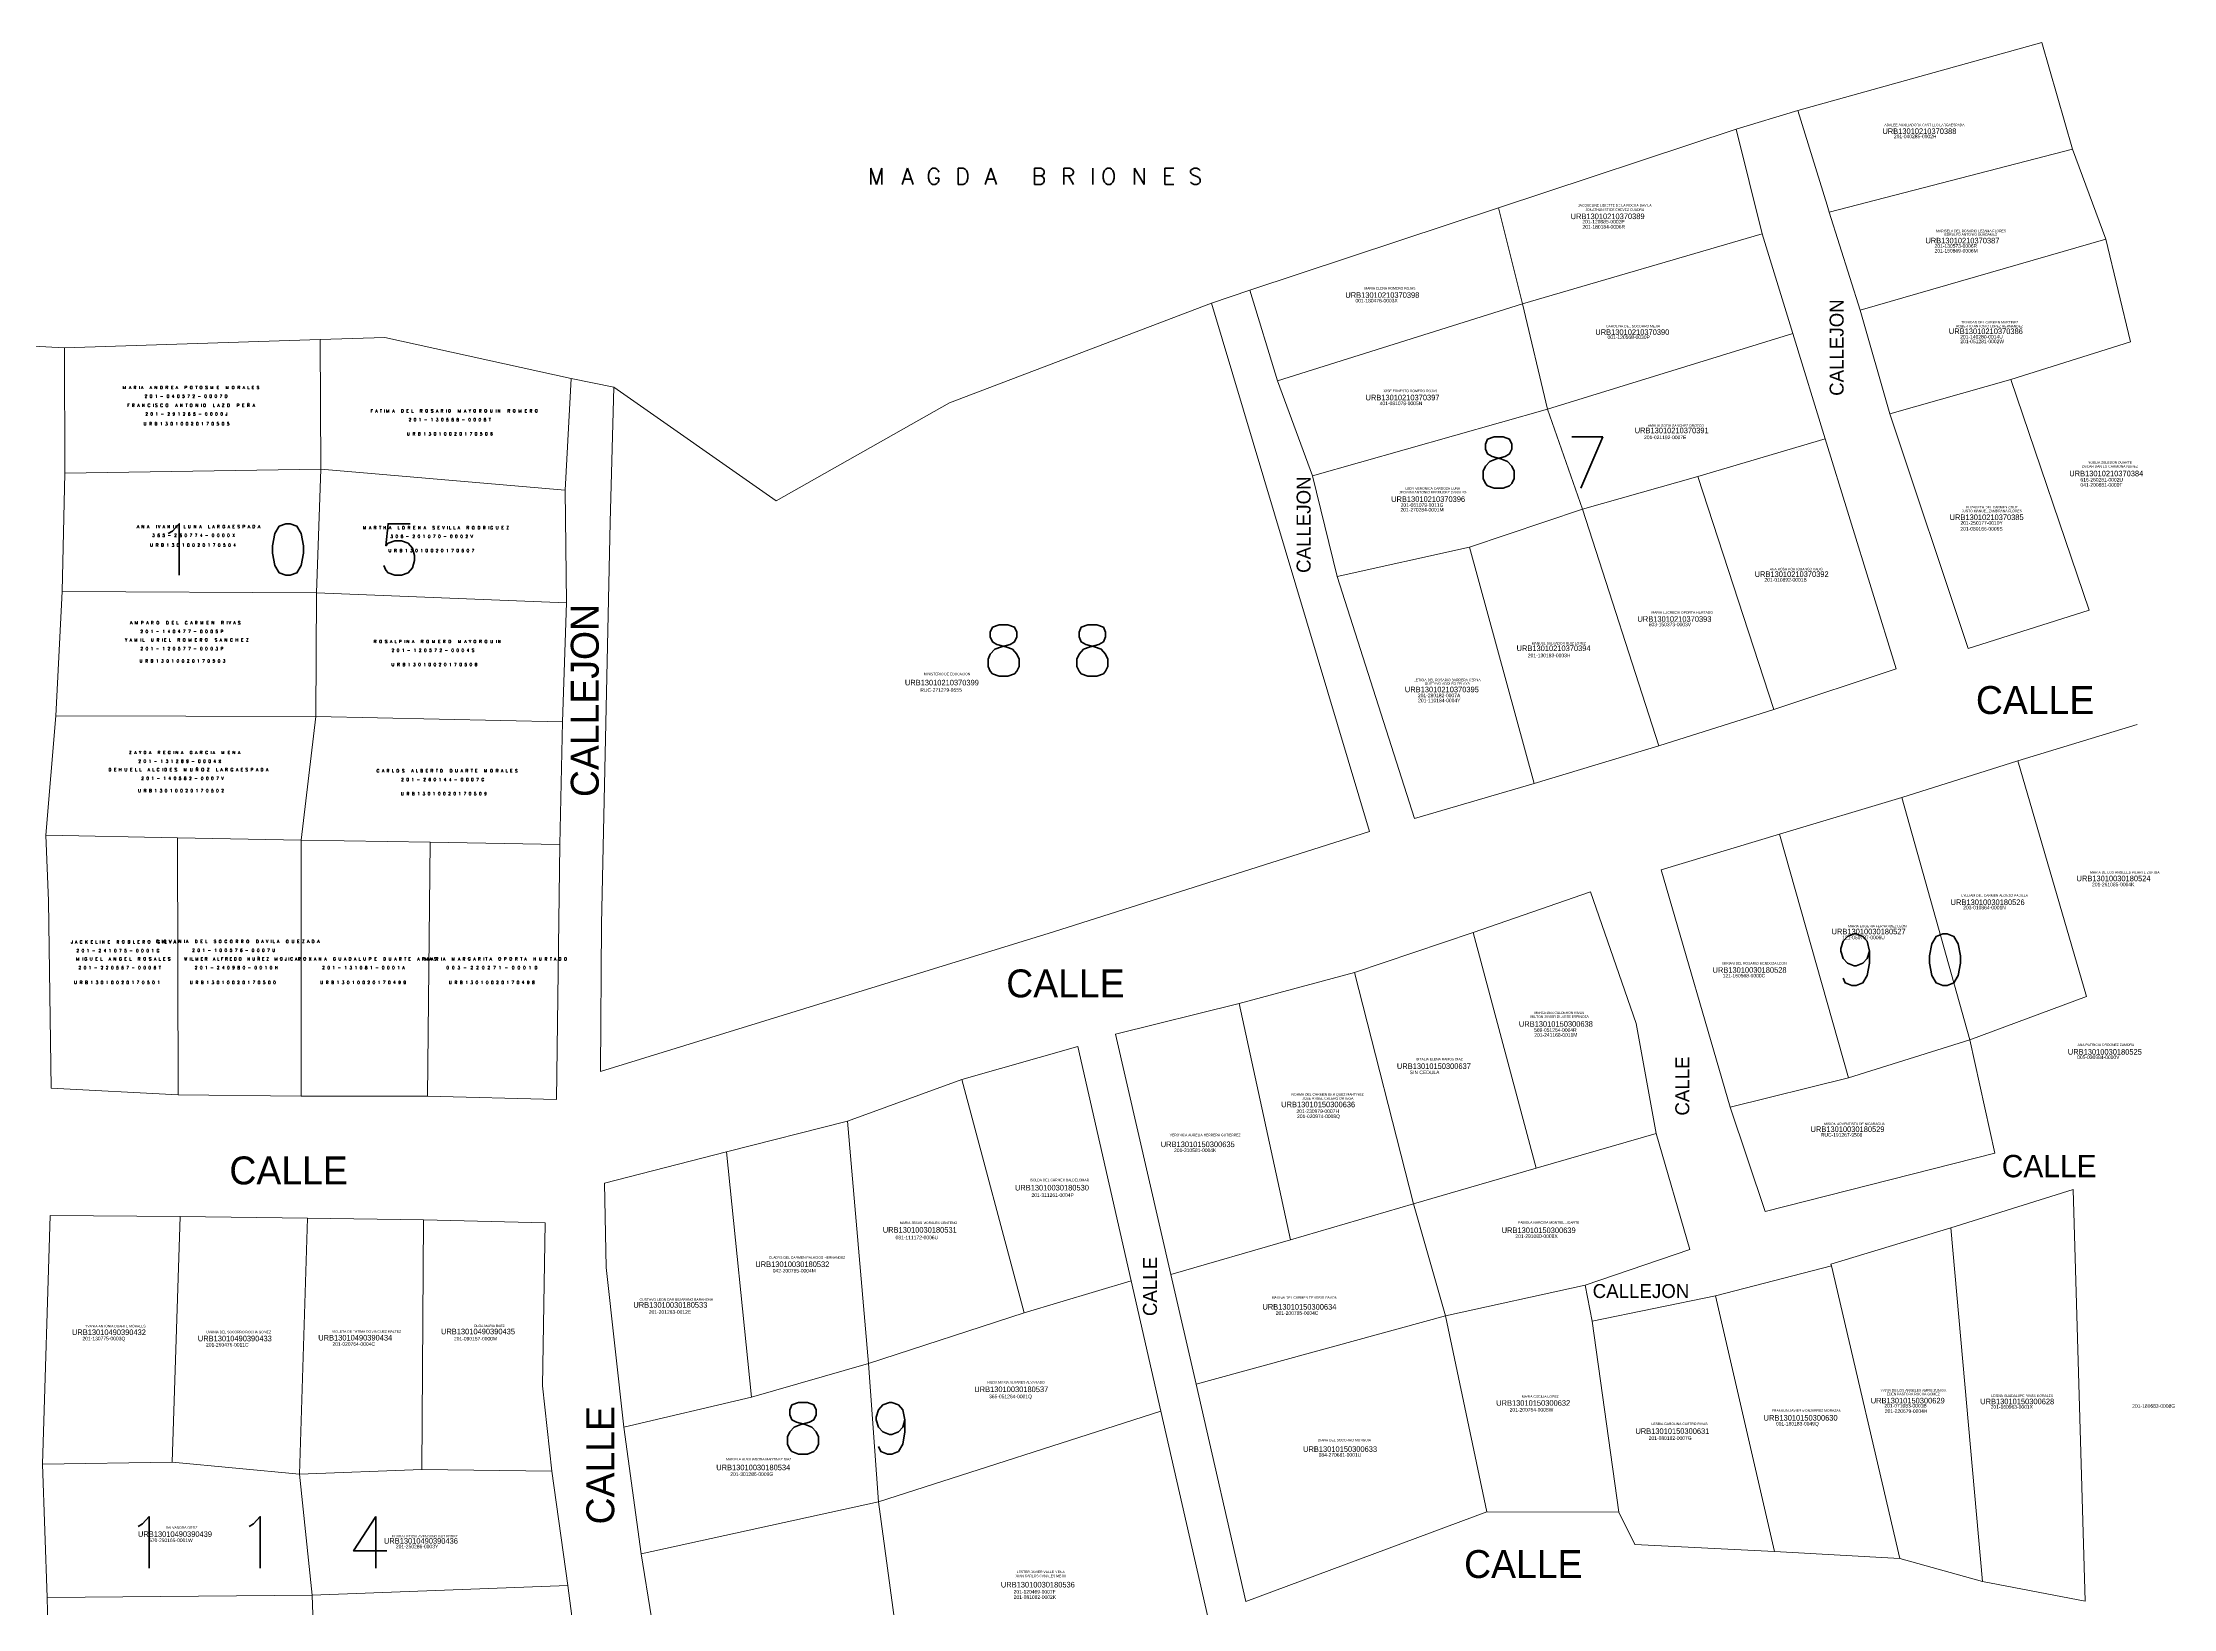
# Model space of a CAD drawing. Header units: metres. Extents: x 610261 to 617471, y 1314831 to 1317846.
# Drawn here: x 617327.3 to 617470.2, y 1316909.1 to 1317014.2 of the extents above; entities that cross this region are included whole.
import ezdxf

# ---------------------------------------------------------------- set-up
doc = ezdxf.new("R2010")
doc.units = ezdxf.units.M
for name, color, linetype, lineweight in [('101', 3, 'Continuous', 0), ('1ER CEDULA', 7, 'Continuous', 0), ('1ER PROPIETARIO', 150, 'Continuous', 0), ('2DA CEDULA', 7, 'Continuous', 0), ('2DO PROPIETARIO', 7, 'Continuous', 0), ('486', 7, 'Continuous', 0), ('4861', 7, 'Continuous', 0), ('CALLES', 7, 'Continuous', 0), ('COLINDANCIAS', 7, 'Continuous', 0), ('NumMZLote', 172, 'Continuous', 0)]:
    doc.layers.add(name, color=color, linetype=linetype, lineweight=lineweight)
doc.styles.add('Style-ENGINEERING', font='ENGINEERING.shx')
doc.styles.add('Style-Txt', font='txt_____.ttf')

msp = doc.modelspace()

# ---------------------------------------------------------------- linework, layer by layer
at = {"layer": '486', "linetype": 'Continuous', "lineweight": 0}
for points in [[(617463.45487, 1317007.01683), (617461.39512, 1317014.17643)], [(617447.12656, 1317002.79102), (617463.45487, 1317007.01683)], [(617463.45487, 1317007.01683), (617465.67766, 1317000.98749)], [(617424.94284, 1317003.08559), (617426.5554, 1316996.63407)], [(617426.5554, 1316996.63407), (617442.63055, 1317001.34067)], [(617465.67766, 1317000.98749), (617449.20955, 1316996.21667)], [(617467.33365, 1316994.08331), (617465.67766, 1317000.98749)], [(617426.5554, 1316996.63407), (617410.11755, 1316991.47667)], [(617426.5554, 1316996.63407), (617428.22595, 1316989.57915)], [(617428.22595, 1316989.57915), (617444.68155, 1316994.64567)], [(617345.87577, 1316994.24572), (617345.93951, 1316985.54595)], [(617459.31814, 1316991.57102), (617467.33365, 1316994.08331)], [(617451.18955, 1316989.26267), (617459.31814, 1316991.57102)], [(617459.31814, 1316991.57102), (617464.57355, 1316976.08867)], [(617428.22595, 1316989.57915), (617412.45355, 1316985.08567)], [(617430.56677, 1316982.86891), (617428.22595, 1316989.57915)], [(617446.85155, 1316987.56967), (617438.31564, 1316985.05009)], [(617328.76355, 1316985.27967), (617345.93951, 1316985.54595)], [(617345.93951, 1316985.54595), (617345.65111, 1316977.24096)], [(617345.93951, 1316985.54595), (617362.32955, 1316984.14267)], [(617438.31564, 1316985.05009), (617430.56677, 1316982.86891)], [(617438.31564, 1316985.05009), (617443.40655, 1316969.40767)], [(617422.98983, 1316980.30183), (617430.56677, 1316982.86891)], [(617430.56677, 1316982.86891), (617435.69155, 1316966.97467)], [(617422.98983, 1316980.30183), (617414.11655, 1316978.34767)], [(617427.32255, 1316964.43267), (617422.98983, 1316980.30183)], [(617345.65111, 1316977.24096), (617328.57255, 1316977.32767)], [(617345.65111, 1316977.24096), (617345.60367, 1316968.94109)], [(617345.65111, 1316977.24096), (617362.40755, 1316976.56667)], [(617345.60367, 1316968.94109), (617328.14355, 1316968.99467)], [(617345.60367, 1316968.94109), (617344.61218, 1316960.65017)], [(617345.60367, 1316968.94109), (617362.14955, 1316968.57167)], [(617464.38187, 1316950.15131), (617459.78255, 1316965.95567)], [(617456.54799, 1316947.23242), (617452.00255, 1316963.50967)], [(617327.47355, 1316960.97167), (617336.32199, 1316960.80568)], [(617336.32199, 1316960.80568), (617336.36855, 1316943.55067)], [(617336.32199, 1316960.80568), (617344.61218, 1316960.65017)], [(617344.61218, 1316960.65017), (617344.60355, 1316943.46067)], [(617344.61218, 1316960.65017), (617353.26087, 1316960.49936)], [(617353.26087, 1316960.49936), (617353.09355, 1316943.45967)], [(617353.26087, 1316960.49936), (617361.95955, 1316960.34767)], [(617448.42466, 1316944.69636), (617443.79046, 1316961.04213)], [(617427.45342, 1316938.61297), (617423.23355, 1316954.44367)], [(617419.23056, 1316936.2227), (617415.27455, 1316951.75667)], [(617456.54799, 1316947.23242), (617464.38187, 1316950.15131)], [(617407.54855, 1316949.67667), (617410.97239, 1316933.82217)], [(617448.42466, 1316944.69636), (617456.54799, 1316947.23242)], [(617456.54799, 1316947.23242), (617458.22955, 1316939.63767)], [(617393.11292, 1316928.90705), (617388.94355, 1316944.57167)], [(617440.47455, 1316942.72867), (617448.42466, 1316944.69636)], [(617382.66791, 1316925.52147), (617381.26055, 1316941.78067)], [(617427.45342, 1316938.61297), (617435.51955, 1316940.95767)], [(617373.15155, 1316939.72667), (617374.81694, 1316923.26068)], [(617419.23691, 1316936.22455), (617427.45342, 1316938.61297)], [(617410.97239, 1316933.82217), (617419.23056, 1316936.2227)], [(617419.23056, 1316936.2227), (617419.23691, 1316936.22455)], [(617421.3764, 1316928.72047), (617419.23691, 1316936.22455)], [(617464.30255, 1316909.55567), (617463.49655, 1316937.19267)], [(617336.48955, 1316935.37067), (617335.94981, 1316918.89951)], [(617344.51109, 1316918.08444), (617345.02755, 1316935.25667)], [(617352.71518, 1316918.39593), (617352.80755, 1316935.16567)], [(617457.40755, 1316910.87167), (617455.28155, 1316934.61767)], [(617402.95428, 1316931.49142), (617410.97239, 1316933.82217)], [(617451.86855, 1316912.41467), (617447.27455, 1316932.07367)], [(617400.29941, 1316931.05316), (617393.11292, 1316928.90705)], [(617421.3764, 1316928.72047), (617430.75855, 1316930.76667)], [(617382.66791, 1316925.52147), (617393.11292, 1316928.90705)], [(617421.3764, 1316928.72047), (617404.6439, 1316924.13291)], [(617424.15055, 1316915.55967), (617421.3764, 1316928.72047)], [(617443.45455, 1316912.88167), (617439.49955, 1316930.04767)], [(617433.01755, 1316915.53667), (617431.22555, 1316928.35567)], [(617374.81694, 1316923.26068), (617382.66791, 1316925.52147)], [(617382.66791, 1316925.52147), (617383.33621, 1316916.22546)], [(617374.81694, 1316923.26068), (617366.26055, 1316921.24767)], [(617383.33621, 1316916.22546), (617402.2944, 1316922.30783)], [(617335.94981, 1316918.89951), (617327.26655, 1316918.74967)], [(617335.94981, 1316918.89951), (617344.51109, 1316918.08444)], [(617344.51109, 1316918.08444), (617352.71518, 1316918.39593)], [(617344.51109, 1316918.08444), (617345.36083, 1316909.95874)], [(617352.71518, 1316918.39593), (617361.42455, 1316918.29067)], [(617383.33621, 1316916.22546), (617367.42155, 1316912.72867)], [(617383.33621, 1316916.22546), (617385.50755, 1316900.22067)], [(617345.36083, 1316909.95874), (617362.49455, 1316910.61367)], [(617345.36083, 1316909.95874), (617327.58155, 1316909.79867)], [(617345.36083, 1316909.95874), (617346.22455, 1316884.84167)]]:
    msp.add_lwpolyline(points, dxfattribs=at)
at = {"layer": '4861', "linetype": 'Continuous', "lineweight": 0}
for points in [[(617461.39512, 1317014.17643), (617445.01555, 1317009.62567)], [(617445.01555, 1317009.62567), (617446.97555, 1317003.26767), (617447.12656, 1317002.79102)], [(617442.63055, 1317001.34067), (617440.88955, 1317008.37167), (617424.94284, 1317003.08559)], [(617424.94284, 1317003.08559), (617408.26055, 1316997.55567)], [(617447.12656, 1317002.79102), (617449.20955, 1316996.21667)], [(617444.68155, 1316994.64567), (617442.63055, 1317001.34067)], [(617408.26055, 1316997.55567), (617410.11755, 1316991.47667)], [(617365.58055, 1316991.05167), (617365.33255, 1316981.97467), (617364.75155, 1316954.99867), (617364.68855, 1316945.11667), (617395.09355, 1316954.47967), (617416.28155, 1316961.22967), (617405.68355, 1316996.67567)], [(617405.68355, 1316996.67567), (617388.11409, 1316989.98581), (617376.47523, 1316983.42306), (617365.58055, 1316991.05167)], [(617449.20955, 1316996.21667), (617451.18955, 1316989.26267)], [(617446.85155, 1316987.56967), (617444.68155, 1316994.64567)], [(617328.72755, 1316993.69767), (617345.87577, 1316994.24572)], [(617328.72755, 1316993.69767), (617328.76355, 1316985.27967)], [(617345.87577, 1316994.24572), (617350.22355, 1316994.38467)], [(617350.22355, 1316994.38467), (617362.72855, 1316991.62567)], [(617362.32955, 1316984.14267), (617362.72855, 1316991.62567)], [(617410.11755, 1316991.47667), (617412.45355, 1316985.08567)], [(617451.18955, 1316989.26267), (617456.44055, 1316973.51167), (617464.57355, 1316976.08867)], [(617443.40655, 1316969.40767), (617451.60755, 1316972.14267), (617446.85155, 1316987.56967)], [(617328.76355, 1316985.27967), (617328.57255, 1316977.32767)], [(617412.45355, 1316985.08567), (617414.11655, 1316978.34767)], [(617362.40755, 1316976.56667), (617362.32955, 1316984.14267)], [(617328.57255, 1316977.32767), (617328.14355, 1316968.99467)], [(617414.11655, 1316978.34767), (617419.29555, 1316962.09967), (617427.32255, 1316964.43267)], [(617362.14955, 1316968.57167), (617362.40755, 1316976.56667)], [(617328.14355, 1316968.99467), (617327.47355, 1316960.97167)], [(617435.69155, 1316966.97467), (617443.40655, 1316969.40767)], [(617361.95955, 1316960.34767), (617362.14955, 1316968.57167)], [(617467.78755, 1316968.39567), (617459.78255, 1316965.95567)], [(617427.32255, 1316964.43267), (617435.69155, 1316966.97467)], [(617459.78255, 1316965.95567), (617452.00255, 1316963.50967)], [(617452.00255, 1316963.50967), (617443.79046, 1316961.04213)], [(617327.47355, 1316960.97167), (617327.66255, 1316956.56667), (617327.83655, 1316943.98767), (617336.36855, 1316943.55067)], [(617353.09355, 1316943.45967), (617361.74255, 1316943.23267), (617361.95955, 1316960.34767)], [(617443.79046, 1316961.04213), (617435.84155, 1316958.65367)], [(617440.47455, 1316942.72867), (617435.84155, 1316958.65367)], [(617431.10955, 1316957.16867), (617423.23355, 1316954.44367)], [(617431.10955, 1316957.16867), (617434.18055, 1316948.33567), (617435.51955, 1316940.95767)], [(617423.23355, 1316954.44367), (617415.27455, 1316951.75667)], [(617415.27455, 1316951.75667), (617407.54855, 1316949.67667)], [(617407.54855, 1316949.67667), (617399.25055, 1316947.62167)], [(617399.25055, 1316947.62167), (617402.95428, 1316931.49142)], [(617396.70755, 1316946.79867), (617388.94355, 1316944.57167)], [(617400.29941, 1316931.05316), (617396.70755, 1316946.79867)], [(617388.94355, 1316944.57167), (617381.26055, 1316941.78067)], [(617336.36855, 1316943.55067), (617344.60355, 1316943.46067)], [(617344.60355, 1316943.46067), (617353.09355, 1316943.45967)], [(617381.26055, 1316941.78067), (617373.15155, 1316939.72667)], [(617458.22955, 1316939.63767), (617442.81655, 1316935.71567), (617440.47455, 1316942.72867)], [(617430.75855, 1316930.76667), (617437.78055, 1316933.17167), (617435.51955, 1316940.95767)], [(617373.15155, 1316939.72667), (617364.95455, 1316937.61867)], [(617364.95455, 1316937.61867), (617365.07655, 1316931.95767), (617366.26055, 1316921.24767)], [(617455.28155, 1316934.61767), (617463.49655, 1316937.19267)], [(617327.76655, 1316935.43884), (617327.26655, 1316918.74967)], [(617336.48955, 1316935.37067), (617327.76655, 1316935.43884)], [(617345.02755, 1316935.25667), (617336.48955, 1316935.37067)], [(617352.80755, 1316935.16567), (617345.02755, 1316935.25667)], [(617360.99155, 1316934.95267), (617352.80755, 1316935.16567)], [(617361.42455, 1316918.29067), (617360.80555, 1316924.01267), (617360.99155, 1316934.95267)], [(617447.27455, 1316932.07367), (617447.23455, 1316932.17767), (617455.28155, 1316934.61767)], [(617439.49955, 1316930.04767), (617447.27455, 1316932.07367)], [(617402.2944, 1316922.30783), (617400.29941, 1316931.05316)], [(617402.95428, 1316931.49142), (617404.6439, 1316924.13291)], [(617431.22555, 1316928.35567), (617430.75855, 1316930.76667)], [(617431.22555, 1316928.35567), (617439.49955, 1316930.04767)], [(617404.6439, 1316924.13291), (617407.99655, 1316909.53167)], [(617405.44455, 1316908.49867), (617402.2944, 1316922.30783)], [(617366.26055, 1316921.24767), (617367.42155, 1316912.72867)], [(617327.26655, 1316918.74967), (617327.58155, 1316909.79867)], [(617362.49455, 1316910.61367), (617361.42455, 1316918.29067)], [(617424.15055, 1316915.55967), (617407.99655, 1316909.53167)], [(617433.01755, 1316915.53667), (617424.15055, 1316915.55967)], [(617443.45455, 1316912.88167), (617434.08155, 1316913.36067), (617433.01755, 1316915.53667)], [(617367.42155, 1316912.72867), (617368.11255, 1316908.43567)], [(617451.86855, 1316912.41467), (617443.45455, 1316912.88167)], [(617457.40755, 1316910.87167), (617451.86855, 1316912.41467)], [(617362.83955, 1316908.03167), (617362.49455, 1316910.61367)], [(617464.30255, 1316909.55567), (617457.40755, 1316910.87167)], [(617327.58155, 1316909.79867), (617327.78655, 1316900.40967)]]:
    msp.add_lwpolyline(points, dxfattribs=at)
at = {"layer": 'CALLES', "linetype": 'Continuous', "lineweight": 0}
for points in [[(617440.88955, 1317008.37167), (617445.01555, 1317009.62567)], [(617405.68355, 1316996.67567), (617408.26055, 1316997.55567)], [(617324.52655, 1316993.90267), (617328.72755, 1316993.69767)], [(617362.72855, 1316991.62567), (617365.58055, 1316991.05167)]]:
    msp.add_lwpolyline(points, dxfattribs=at)

# ---------------------------------------------------------------- texts
at = {"layer": '101', "linetype": 'Continuous', "lineweight": 0, "style": 'Style-ENGINEERING'}
for s, p in [('URB13010210370388', (617450.69181, 1317008.04064)), ('URB13010210370389', (617429.77451, 1317002.32754)), ('URB13010210370387', (617453.57691, 1317000.69675)), ('URB13010210370398', (617414.66246, 1316997.04447)), ('URB13010210370390', (617431.43315, 1316994.55651)), ('URB13010210370386', (617455.1506, 1316994.61182)), ('URB13010210370397', (617416.01394, 1316990.16418)), ('URB13010210370391', (617434.07469, 1316987.95266)), ('URB13010210370384', (617463.22887, 1316985.06477)), ('URB13010210370396', (617417.73401, 1316983.34532)), ('URB13010210370385', (617455.20305, 1316982.12722)), ('URB13010210370392', (617442.12217, 1316978.30797)), ('URB13010210370393', (617434.25898, 1316975.29785)), ('URB13010210370394', (617426.15008, 1316973.33205)), ('URB13010210370399', (617385.11408, 1316971.02838)), ('URB13010210370395', (617418.65548, 1316970.56765)), ('URB13010030180524', (617463.71598, 1316957.88275)), ('URB13010030180526', (617455.2692, 1316956.28554)), ('URB13010030180527', (617447.28316, 1316954.31975)), ('URB13010030180528', (617439.29711, 1316951.73964)), ('URB13010150300638', (617426.30443, 1316948.11521)), ('URB13010030180525', (617463.13239, 1316946.24156)), ('URB13010150300637', (617418.12124, 1316945.28256)), ('URB13010150300636', (617410.35771, 1316942.7122)), ('URB13010150300635', (617402.27944, 1316940.03693)), ('URB13010030180529', (617445.87024, 1316941.05063)), ('URB13010030180530', (617392.49633, 1316937.12561)), ('URB13010030180531', (617383.63122, 1316934.29297)), ('URB13010150300639', (617425.15039, 1316934.26674)), ('URB13010030180532', (617375.08084, 1316931.98489)), ('URB13010030180533', (617366.89765, 1316929.25716)), ('URB13010150300634', (617409.09876, 1316929.12602)), ('URB13010490390432', (617329.23402, 1316927.42119)), ('URB13010490390433', (617337.67948, 1316927.00154)), ('URB13010490390434', (617345.75776, 1316927.05399)), ('URB13010490390435', (617353.9934, 1316927.47365)), ('URB13010030180537', (617389.76861, 1316923.59188)), ('URB13010150300632', (617424.7832, 1316922.67389)), ('URB13010150300629', (617449.90977, 1316922.83126)), ('URB13010150300628', (617457.25366, 1316922.7788)), ('URB13010150300630', (617442.72326, 1316921.67722)), ('URB13010150300631', (617434.12042, 1316920.78546)), ('URB13010030180534', (617372.45802, 1316918.34625)), ('URB13010150300633', (617411.82649, 1316919.57897)), ('URB13010490390439', (617333.66658, 1316913.87435)), ('URB13010490390436', (617350.16409, 1316913.41535)), ('URB13010030180536', (617391.55212, 1316910.4778))]:
    msp.add_text(s, height=0.375, dxfattribs=at).set_placement(p)
at = {"layer": '101', "linetype": 'Continuous', "lineweight": 0, "char_height": 0.2, "attachment_point": 5, "line_spacing_factor": 1.1, "style": 'Style-Txt'}
for s, insert in [('\\T2.010943;URB13010020170505', (617337.0058, 1316988.58792)), ('\\T2.010943;URB13010020170506', (617354.67288, 1316987.91172)), ('\\T2.010943;URB13010020170504', (617337.44112, 1316980.44536)), ('\\T2.010943;URB13010020170507', (617353.43457, 1316980.07908)), ('\\T2.010943;URB13010020170503', (617336.73536, 1316972.66907)), ('\\T2.010943;URB13010020170508', (617353.63457, 1316972.42959)), ('\\T2.010943;URB13010020170502', (617336.63536, 1316963.96301)), ('\\T2.010943;URB13010020170509', (617354.2699, 1316963.75875)), ('\\T2.010943;URB13010020170501', (617332.34063, 1316951.08706)), ('\\T2.010943;URB13010020170500', (617340.11402, 1316951.08706)), ('\\T2.010943;URB13010020170499', (617348.85278, 1316951.08706)), ('\\T2.010943;URB13010020170498', (617357.48701, 1316951.08706))]:
    msp.add_mtext(s, dxfattribs=dict(at, insert=insert))
at = {"layer": '1ER CEDULA', "linetype": 'Continuous', "lineweight": 0, "style": 'Style-ENGINEERING'}
for s, p in [('201-040285-0002H', (617451.46361, 1317007.75777)), ('201-120885-0002P', (617430.56, 1317002.03736)), ('201-130573-0006R', (617454.19196, 1317000.40688)), ('001-180476-0003X', (617415.34026, 1316996.73527)), ('001-120568-0030P', (617432.24991, 1316994.2849)), ('201-140280-0014U', (617455.91238, 1316994.30721)), ('401-081078-0005N', (617416.96625, 1316989.84046)), ('201-021192-0007E', (617434.70028, 1316987.55694)), ('616-260281-0002U', (617463.97576, 1316984.71456)), ('201-061079-0011G', (617418.37153, 1316983.01531)), ('201-250177-0010Y', (617455.92976, 1316981.81243)), ('201-010892-0001B', (617442.78016, 1316977.99839)), ('603-150373-0003V', (617435.01714, 1316974.9988)), ('201-130183-0003H', (617426.90557, 1316972.9181)), ('RUC-271279-9555', (617386.14848, 1316970.60136)), ('201-280182-0007A', (617419.53334, 1316970.23537)), ('201-261085-0004K', (617464.75451, 1316957.54447)), ('203-010864-0001N', (617456.11441, 1316955.99663)), ('121-050787-0006U', (617448.00034, 1316953.98927)), ('121-160568-0000C', (617439.97092, 1316951.42566)), ('201-241168-0011M', (617427.33552, 1316947.4462)), ('005-030984-0000V', (617463.75687, 1316945.94776)), ('SIN CEDULA', (617418.984, 1316944.93515)), ('201-230979-0007H', (617411.38089, 1316942.32617)), ('RUC-191267-9508', (617446.56134, 1316940.73589)), ('201-310581-0004K', (617403.16926, 1316939.7032)), ('201-311261-0004P', (617393.60573, 1316936.69601)), ('081-111172-0006U', (617384.4862, 1316933.84931)), ('201-291080-0008X', (617426.0695, 1316933.93967)), ('042-200785-0004M', (617376.2484, 1316931.61981)), ('201-201283-0012E', (617367.93501, 1316928.84868)), ('201-200785-0004C', (617409.99597, 1316928.77767)), ('201-130775-0003Q', (617329.93893, 1316927.0658)), ('201-090157-0000M', (617354.8604, 1316927.0578)), ('201-260476-0011C', (617338.2274, 1316926.64938)), ('201-020764-0004C', (617346.70807, 1316926.69743)), ('365-051264-0001Q', (617390.75903, 1316923.18046)), ('201-200754-0005W', (617425.6848, 1316922.28671)), ('001-180183-0049Q', (617443.54895, 1316921.34943)), ('201-071083-0001B', (617450.82681, 1316922.5595)), ('201-160963-0001X', (617457.95428, 1316922.47556)), ('201-180683-0008G', (617467.45291, 1316922.53851)), ('201-080182-0007G', (617435.01557, 1316920.38418)), ('084-270681-0001U', (617412.87074, 1316919.25806)), ('201-301286-0009G', (617373.40169, 1316917.96571)), ('570-250165-0001W', (617334.40749, 1316913.52396)), ('201-250286-0003Y', (617350.96842, 1316913.10754)), ('201-120469-0007F', (617392.40911, 1316910.06799))]:
    msp.add_text(s, height=0.24, dxfattribs=at).set_placement(p)
at = {"layer": '1ER CEDULA', "linetype": 'Continuous', "lineweight": 0, "char_height": 0.2, "attachment_point": 5, "line_spacing_factor": 1.1, "style": 'Style-Txt'}
for s, insert in [('\\T2.010943;201-040572-0007D', (617336.98171, 1316990.44176)), ('\\T2.010943;201-130568-0006T', (617354.64879, 1316988.86396)), ('\\T2.010943;365-260774-0000X', (617337.47723, 1316981.10177)), ('\\T2.010943;306-201070-0002V', (617353.44048, 1316981.03133)), ('\\T2.010943;201-140477-0005P', (617336.69857, 1316974.6497)), ('\\T2.010943;201-120572-0004S', (617353.54381, 1316973.38183)), ('\\T2.010943;201-131289-0004X', (617336.55427, 1316965.94017)), ('\\T2.010943;201-260144-0007C', (617354.19322, 1316964.71099)), ('\\T2.010943;201-241075-0001G', (617332.40666, 1316953.22265)), ('\\T2.010943;201-100576-0007U', (617340.17955, 1316953.24803)), ('\\T2.010943;201-131081-0001A', (617348.87214, 1316952.08157)), ('\\T2.213131;003-220271-0001D', (617357.50637, 1316952.08157))]:
    msp.add_mtext(s, dxfattribs=dict(at, insert=insert))
at = {"layer": '1ER PROPIETARIO', "linetype": 'Continuous', "lineweight": 0, "attachment_point": 5}
for s, insert, char_height, line_spacing_factor, style in [('\\H0.163840;ADALEE AUXILIADORA CASTILLO LARGAESPADA ', (617453.51214, 1317008.64713), 0.16384, 0.75, 'Style-ENGINEERING'), ('\\H0.163840;JACQUELINE LIDIETTE DE LA ROCHA DAVILA ', (617432.73672, 1317003.22727), 0.16384, 0.75, 'Style-ENGINEERING'), ('\\H0.163840;MARISELA DEL ROSARIO LEZAMA FLORES ', (617456.64018, 1317001.53084), 0.16384, 0.75, 'Style-ENGINEERING'), ('\\H0.163840;MARIA ELENA ROMERO ROJAS', (617417.65428, 1316997.6793), 0.16384, 0.75, 'Style-ENGINEERING'), ('\\H0.163840;CAROLINA DEL SOCORRO MEJIA ', (617433.96191, 1316995.14443), 0.16384, 0.75, 'Style-ENGINEERING'), ('\\H0.163840;TRINIDAD DEL CARMEN MARTINEZ ', (617457.8907, 1316995.40302), 0.16384, 0.75, 'Style-ENGINEERING'), ('\\T2.010943;MARIA ANDREA POTOSME MORALES', (617337.30723, 1316991.02537), 0.2, 1.1, 'Style-Txt'), ('\\H0.163840;JOSE ERNESTO ROMERO ROJAS ', (617419.00621, 1316990.79291), 0.16384, 0.75, 'Style-ENGINEERING'), ('\\T2.010943;FATIMA DEL ROSARIO MAYORQUIN ROMERO', (617354.97431, 1316989.44757), 0.2, 1.1, 'Style-Txt'), ('\\H0.163840;AMALIA SOFIA SANCHEZ OROZCO', (617436.83475, 1316988.46929), 0.16384, 0.75, 'Style-ENGINEERING'), ('\\H0.163840;NOELIA ZELEDON DUARTE ', (617465.95478, 1316985.99249), 0.16384, 0.75, 'Style-ENGINEERING'), ('\\H0.163840;LEDY VERONICA CARDOZA LUNA ', (617420.52713, 1316984.24643), 0.16384, 0.75, 'Style-ENGINEERING'), ('\\H0.163840;ELIZABETH DEL CARMEN CRUZ', (617458.03042, 1316982.9868), 0.16384, 0.75, 'Style-ENGINEERING'), ('\\T2.010943;ANA IVANIA LUNA LARGAESPADA', (617337.80275, 1316981.68537), 0.2, 1.1, 'Style-Txt'), ('\\T2.010943;MARTHA LORENA SEVILLA RODRIGUEZ', (617353.736, 1316981.61494), 0.2, 1.1, 'Style-Txt'), ('\\H0.163840;ANA ROSA PORTOBANCO VADO', (617444.90407, 1316978.8368), 0.16384, 0.75, 'Style-ENGINEERING'), ('\\H0.163840;MARIA LUCRECIA OPORTA HURTADO', (617437.25723, 1316975.92171), 0.16384, 0.75, 'Style-ENGINEERING'), ('\\T2.010943;AMPARO DEL CARMEN RIVAS ', (617336.92409, 1316975.23331), 0.2, 1.1, 'Style-Txt'), ('\\T2.010943;ROSALPINA ROMERO MAYORQUIN ', (617353.836, 1316973.96544), 0.2, 1.1, 'Style-Txt'), ('\\H0.163840;MANUEL SALVADOR RUIZ LOPEZ', (617428.97667, 1316973.85157), 0.16384, 0.75, 'Style-ENGINEERING'), ('\\H0.163840;MINISTERIO DE EDUCACION', (617387.94178, 1316971.78887), 0.16384, 0.75, 'Style-ENGINEERING'), ('\\H0.163840;LETICIA DEL ROSARIO BARRERA CERNA ', (617421.49882, 1316971.39151), 0.16384, 0.75, 'Style-ENGINEERING'), ('\\T2.010943;ZAYDA REGINA GARCIA MENA', (617336.8798, 1316966.52378), 0.2, 1.1, 'Style-Txt'), ('\\T2.010943;CARLOS ALBERTO DUARTE MORALES', (617354.48541, 1316965.2946), 0.2, 1.1, 'Style-Txt'), ('\\H0.163840;MARIA DE LOS ANGELES PILARTE ZUNIGA', (617466.95372, 1316958.47531), 0.16384, 0.75, 'Style-ENGINEERING'), ('\\H0.163840;LYLLIAM DEL CARMEN ALONZO PADILLA', (617458.22294, 1316956.92747), 0.16384, 0.75, 'Style-ENGINEERING'), ('\\H0.163840;MARIA EUGENIA FERNANDEZ LEON', (617450.35072, 1316954.87174), 0.16384, 0.75, 'Style-ENGINEERING'), ('\\T2.010943;JACKELINE ROBLERO SILVA ', (617332.76551, 1316953.80626), 0.2, 1.1, 'Style-Txt'), ('\\T2.010943;GIOVANIA DEL SOCORRO DAVILA QUEZADA', (617340.43841, 1316953.83164), 0.2, 1.1, 'Style-Txt'), ('\\T2.010943;ROXANA GUADALUPE DUARTE ARIAS', (617349.13099, 1316952.66518), 0.2, 1.1, 'Style-Txt'), ('\\T2.010943;MARIA MARGARITA OPORTA HURTADO', (617357.76523, 1316952.66518), 0.2, 1.1, 'Style-Txt'), ('\\H0.163840;MIRIAM DEL ROSARIO MENDOZA LEON', (617442.11572, 1316952.3686), 0.16384, 0.75, 'Style-ENGINEERING'), ('\\H0.163840;MILTON JAVIER DUARTE ESPINOZA ', (617429.03571, 1316948.79445), 0.16384, 0.75, 'Style-ENGINEERING'), ('\\H0.163840;BITALIA ELENA RAMOS DIAZ', (617420.97796, 1316945.94067), 0.16384, 0.75, 'Style-ENGINEERING'), ('\\H0.163840;ANA PATRICIA ORDONEZ ZAMORA', (617465.68401, 1316946.90278), 0.16384, 0.75, 'Style-ENGINEERING'), ('\\H0.163840;JOSE ANGEL CALERO ORTEGA ', (617413.48677, 1316943.30371), 0.16384, 0.75, 'Style-ENGINEERING'), ('\\H0.163840;MISION ADVENTISTA DE NICARAGUA', (617448.81497, 1316941.59418), 0.16384, 0.75, 'Style-ENGINEERING'), ('\\H0.163840;VERONICA AURELIA HERRERA GUTIERREZ ', (617405.25415, 1316940.84862), 0.16384, 0.75, 'Style-ENGINEERING'), ('\\H0.163840;ISOLDA DEL CARMEN BALDELOMAR', (617395.47522, 1316937.82729), 0.16384, 0.75, 'Style-ENGINEERING'), ('\\H0.163840;MARIA JESUS MORALES CENTENO', (617386.69578, 1316934.95539), 0.16384, 0.75, 'Style-ENGINEERING'), ('\\H0.163840;FABIOLA NARCISA MONTIEL UGARTE', (617428.30827, 1316934.97317), 0.16384, 0.75, 'Style-ENGINEERING'), ('\\H0.163840;GLADYS DEL CARMEN PALACIOS HERNANDEZ', (617378.54615, 1316932.62512), 0.16384, 0.75, 'Style-ENGINEERING'), ('\\H0.163840;GUSTAVO LEONIDAS BEJARANO BARAHONA', (617369.7793, 1316929.80361), 0.16384, 0.75, 'Style-ENGINEERING'), ('\\H0.163840;MAXIMA DEL CARMEN TENORIO PAVON', (617411.91299, 1316929.93708), 0.16384, 0.75, 'Style-ENGINEERING'), ('\\H0.163840;YVANIA ANTONIA DUARTE MORALES ', (617332.15003, 1316928.02363), 0.16384, 0.75, 'Style-ENGINEERING'), ('\\H0.163840;UVANIA DEL SOCORRO ROCHA GOMEZ ', (617340.41448, 1316927.62323), 0.16384, 0.75, 'Style-ENGINEERING'), ('\\H0.163840;VIOLETA DE FATIMA DOMINGUEZ MALTEZ ', (617348.99925, 1316927.65526), 0.16384, 0.75, 'Style-ENGINEERING'), ('\\H0.163840;OLGA MARIA BAEZ', (617357.23167, 1316928.03965), 0.16384, 0.75, 'Style-ENGINEERING'), ('\\H0.163840;HILDA MARIA ALVARES ALVARADO', (617392.56553, 1316924.24876), 0.16384, 0.75, 'Style-ENGINEERING'), ('\\H0.163840;MARIA CECILIA LOPEZ', (617427.73472, 1316923.29223), 0.16384, 0.75, 'Style-ENGINEERING'), ('\\H0.163840;MARIA DE LOS ANGELES AMPIE ZUNIGA ', (617452.76131, 1316923.7119), 0.16384, 0.75, 'Style-ENGINEERING'), ('\\H0.163840;LESBIA GUADALUPE RIVAS MORALES ', (617460.06365, 1316923.34819), 0.16384, 0.75, 'Style-ENGINEERING'), ('\\H0.163840;LESBIA CAROLINA CASTRO RIVAS  ', (617437.07947, 1316921.45965), 0.16384, 0.75, 'Style-ENGINEERING'), ('\\H0.163840;FRANKLIN JAVIER MONJARREZ MORAZAN ', (617445.59887, 1316922.35496), 0.16384, 0.75, 'Style-ENGINEERING'), ('\\H0.163840;DIANA DEL SOCORRO MUNGUIA ', (617414.59891, 1316920.3685), 0.16384, 0.75, 'Style-ENGINEERING'), ('\\H0.163840;MARIELA AUXILIADORA MARTINEZ DIAZ', (617375.30896, 1316919.08439), 0.16384, 0.75, 'Style-ENGINEERING'), ('\\H0.163840;SALVADORA ORTIZ', (617336.59457, 1316914.49781), 0.16384, 0.75, 'Style-ENGINEERING'), ('\\H0.163840;ELVIRA LETICIA AVENDANO GUTIERREZ', (617352.89123, 1316913.91321), 0.16384, 0.75, 'Style-ENGINEERING'), ('\\H0.163840;LESTER JAVIER VALLE MENA ', (617394.2232, 1316911.52288), 0.16384, 0.75, 'Style-ENGINEERING')]:
    msp.add_mtext(s, dxfattribs=dict(at, insert=insert, char_height=char_height, line_spacing_factor=line_spacing_factor, style=style))
at = {"layer": '2DA CEDULA', "linetype": 'Continuous', "lineweight": 0, "style": 'Style-ENGINEERING'}
for s, p in [('201-180184-0006R', (617430.57161, 1317001.68908)), ('201-150869-0006M', (617454.19196, 1317000.08539)), ('201-051281-0002W', (617455.92072, 1316993.99856)), ('041-200881-0000T', (617463.97576, 1316984.37255)), ('201-270284-0001M', (617418.35992, 1316982.70187)), ('201-080166-0006S', (617455.92141, 1316981.42037)), ('201-110184-0004Y', (617419.54495, 1316969.89871)), ('569-051264-0004R', (617427.32153, 1316947.77494)), ('201-020974-0008Q', (617411.42286, 1316941.98343)), ('201-220679-0004H', (617450.85478, 1316922.19578)), ('201-081082-0002K', (617392.4167, 1316909.71128))]:
    msp.add_text(s, height=0.24, dxfattribs=at).set_placement(p)
at = {"layer": '2DA CEDULA', "linetype": 'Continuous', "lineweight": 0, "char_height": 0.2, "attachment_point": 5, "line_spacing_factor": 1.1, "style": 'Style-Txt'}
for s, insert in [('\\T2.010943;201-291265-0000J', (617336.98171, 1316989.24433)), ('\\T2.010943;201-120577-0003P', (617336.69857, 1316973.49453)), ('\\T2.010943;201-140582-0007V', (617336.72857, 1316964.78847)), ('\\T2.010943;201-220567-0006T', (617332.50666, 1316952.08157)), ('\\T2.010943;201-240980-0010H', (617340.35338, 1316952.08157))]:
    msp.add_mtext(s, dxfattribs=dict(at, insert=insert))
at = {"layer": '2DO PROPIETARIO', "linetype": 'Continuous', "lineweight": 0, "attachment_point": 5}
for s, insert, char_height, line_spacing_factor, style in [('\\H0.163840;JONATHAN STICK CHEVEZ CUADRA ', (617432.73672, 1317002.96026), 0.16384, 0.75, 'Style-ENGINEERING'), ('\\H0.163840;EDRULFO ANTONIO GUADAMUZ', (617456.6228, 1317001.29624), 0.16384, 0.75, 'Style-ENGINEERING'), ('\\H0.163840;ROBERTO ANTONIO LOPEZ HERNANDEZ', (617457.87402, 1316995.14443), 0.16384, 0.75, 'Style-ENGINEERING'), ('\\T2.010943;FRANCISCO ANTONIO LAZO PEÑA', (617337.30723, 1316989.82794), 0.2, 1.1, 'Style-Txt'), ('\\H0.163840;OSCAR DANILO CARMONA NUNEZ', (617465.95478, 1316985.72556), 0.16384, 0.75, 'Style-ENGINEERING'), ('\\H0.163840;JEOVANI ANTONIO BERMUDEZ CANALES', (617420.52713, 1316983.99103), 0.16384, 0.75, 'Style-ENGINEERING'), ('\\H0.163840;JUSTO MANUEL ZAMBRANA FLORES ', (617458.03042, 1316982.73655), 0.16384, 0.75, 'Style-ENGINEERING'), ('\\T2.010943;YAMIL URIEL ROMERO SANCHEZ', (617337.02409, 1316974.07814), 0.2, 1.1, 'Style-Txt'), ('\\H0.163840;GUSTAVO ADOLFO ZELAYA ', (617421.49882, 1316971.14772), 0.16384, 0.75, 'Style-ENGINEERING'), ('\\T2.010943;DEHUELL ALCIDES MUÑOZ LARGAESPADA', (617337.12409, 1316965.37208), 0.2, 1.1, 'Style-Txt'), ('\\T2.010943;MIGUEL ANGEL ROSALES', (617332.76551, 1316952.66518), 0.2, 1.1, 'Style-Txt'), ('\\T1.758207;WILMER ALFREDO NUÑEZ MOJICA', (617340.61223, 1316952.66518), 0.2, 1.1, 'Style-Txt'), ('\\H0.163840;MERCEDES CALDERON RIVAS ', (617429.02172, 1316949.05325), 0.16384, 0.75, 'Style-ENGINEERING'), ('\\H0.163840;NORMA DEL CARMEN ENRIQUEZ MARTINEZ ', (617413.47278, 1316943.54852), 0.16384, 0.75, 'Style-ENGINEERING'), ('\\H0.163840;EDEN PASTORA ROCHA GOMEZ ', (617452.76131, 1316923.4601), 0.16384, 0.75, 'Style-ENGINEERING'), ('\\H0.163840;JUAN CARLOS CANALES MEJIA ', (617394.21561, 1316911.24965), 0.16384, 0.75, 'Style-ENGINEERING')]:
    msp.add_mtext(s, dxfattribs=dict(at, insert=insert, char_height=char_height, line_spacing_factor=line_spacing_factor, style=style))
at = {"layer": 'CALLES', "linetype": 'Continuous', "lineweight": 0, "style": 'Style-ENGINEERING'}
for s, height, p in [('CALLEJON', 0.9375, (617448.08941, 1316990.46484)), ('CALLEJON', 0.9375, (617412.33034, 1316978.57685)), ('CALLEJON', 1.875, (617364.57579, 1316963.53346)), ('CALLE', 0.9375, (617437.73498, 1316942.15205)), ('CALLE', 0.9375, (617402.02346, 1316928.69485)), ('CALLE', 1.875, (617365.61649, 1316914.70863))]:
    msp.add_text(s, height=height, rotation=90, dxfattribs=at).set_placement(p)
for s, height, p in [('CALLE', 1.875, (617456.9638, 1316969.10807)), ('CALLE', 1.875, (617391.91272, 1316950.08729)), ('CALLE', 1.875, (617339.79578, 1316937.53357)), ('CALLE', 1.5, (617458.70182, 1316938.01147)), ('CALLEJON', 0.9375, (617431.25602, 1316929.90743)), ('CALLE', 1.875, (617422.62877, 1316911.11228))]:
    msp.add_text(s, height=height, dxfattribs=at).set_placement(p)
at = {"layer": 'COLINDANCIAS', "lineweight": 0, "insert": (617394.32496, 1317005.19966), "char_height": 1.08, "attachment_point": 5, "line_spacing_factor": 1.1, "style": 'Style-Txt'}
msp.add_mtext('\\T2.010943;MAGDA BRIONES', dxfattribs=at)
at = {"layer": 'NumMZLote', "linetype": 'Continuous', "lineweight": 0, "char_height": 3.456, "attachment_point": 5, "line_spacing_factor": 1.1, "style": 'Style-Txt'}
for s, insert in [('\\T2.010943;87', (617429.42103, 1316985.9862)), ('\\T2.516414;105', (617345.97991, 1316980.15337)), ('\\T2.010943;88', (617396.20921, 1316973.37286)), ('\\T2.010943;90', (617453.41433, 1316952.62126)), ('\\T2.010943;89', (617382.75105, 1316921.16361)), ('\\T2.516414;114', (617343.95936, 1316913.50465))]:
    msp.add_mtext(s, dxfattribs=dict(at, insert=insert))

doc.saveas('drawing.dxf')
